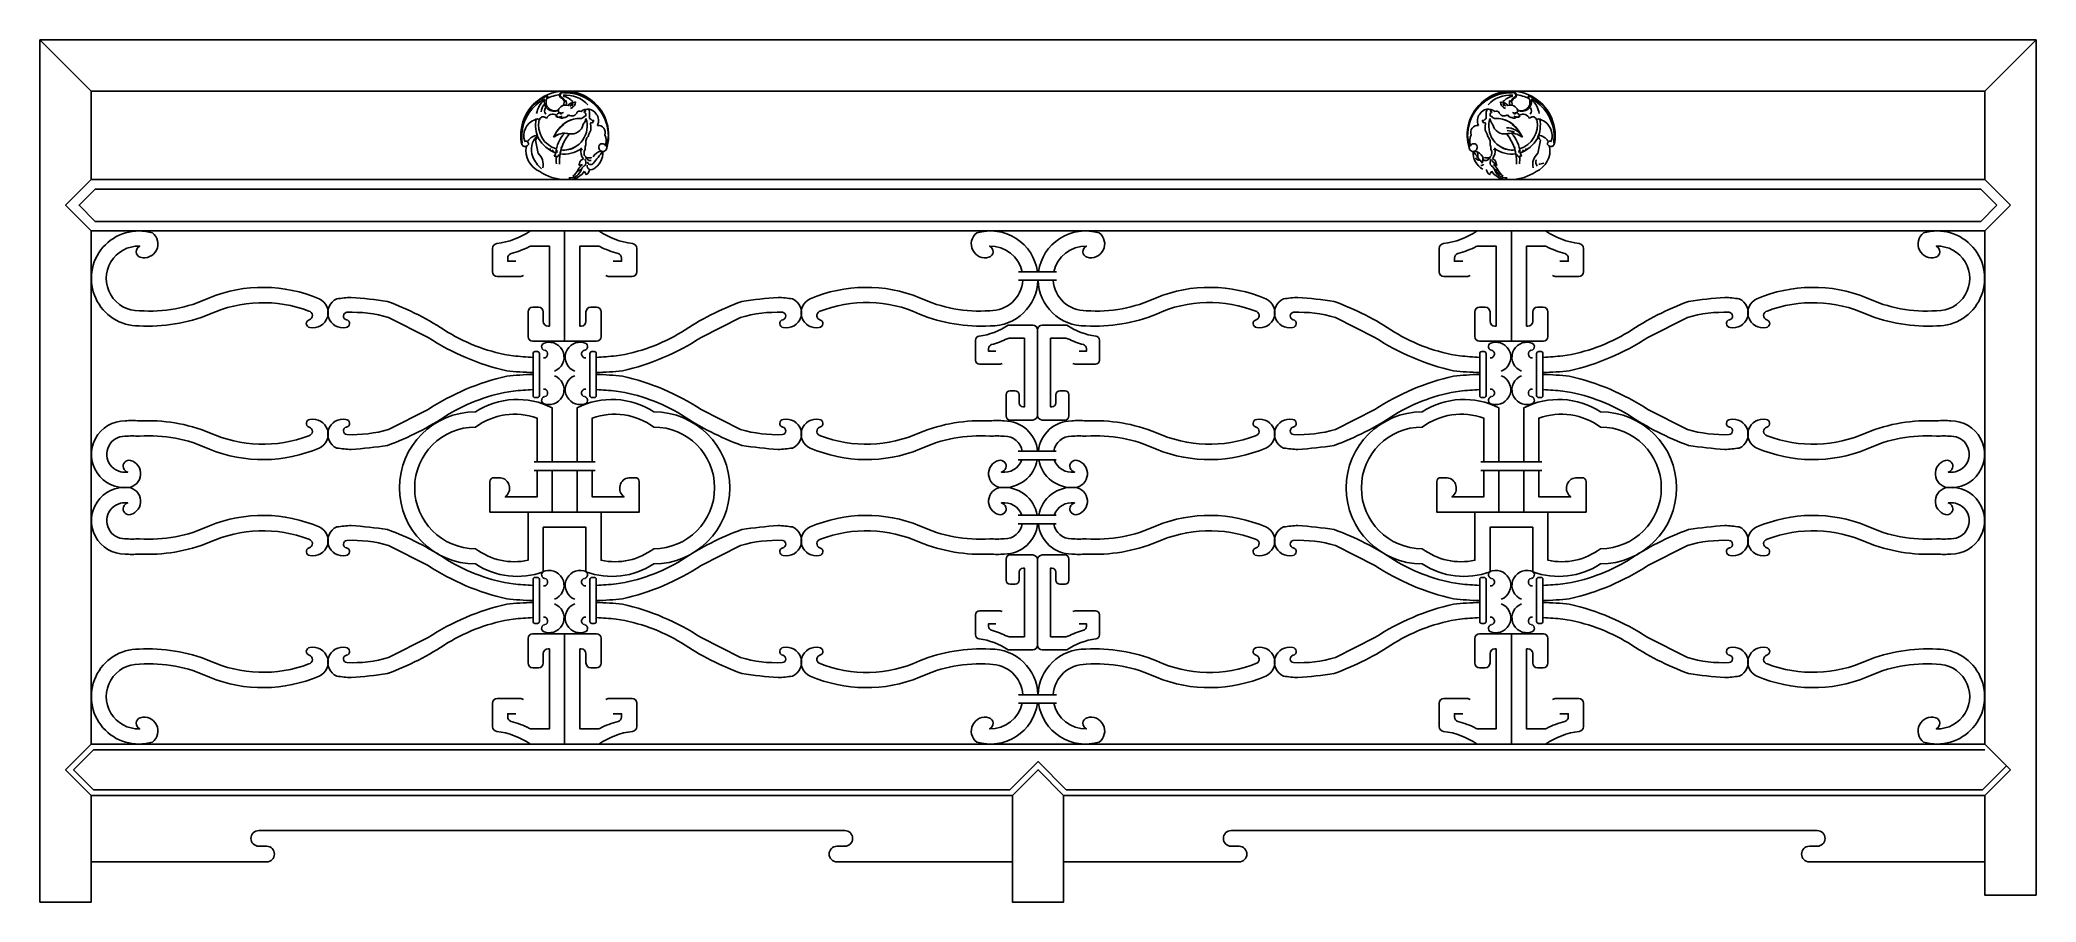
# Model space of a CAD drawing. Header units: metres. Extents: x 3097 to 5197, y 1340 to 2248.
import ezdxf

# ---------------------------------------------------------------- set-up
doc = ezdxf.new("R2010")
doc.units = ezdxf.units.M
for name, color, linetype in [('3', 3, 'Continuous'), ('4', 4, 'Continuous'), ('7', 7, 'Continuous')]:
    doc.layers.add(name, color=color, linetype=linetype)

msp = doc.modelspace()

# ---------------------------------------------------------------- linework, layer by layer
at = {"layer": '3'}
for p, q in [((3151.03, 2193.59), (3097.03, 2247.59)), ((5197.03, 2247.59), (5143.03, 2193.59)), ((3633.22, 2133.22), (3633.44, 2132.78)), ((3633.44, 2132.78), (3633.99, 2132.67)), ((3633.99, 2132.67), (3634.54, 2132.23)), ((3633.99, 2132.67), (3633.99, 2132.67)), ((3636.08, 2131.85), (3636.82, 2130.21)), ((3636.82, 2130.21), (3637.56, 2130.92)), ((3638.17, 2125.39), (3641.09, 2124.5)), ((3640.16, 2124.78), (3640.13, 2122.95)), ((3640.79, 2130.86), (3640.68, 2130.26)), ((3640.68, 2130.26), (3641.12, 2129.98)), ((3641.01, 2131.74), (3640.79, 2130.86)), ((3641.29, 2129.55), (3641.07, 2129)), ((3641.07, 2129), (3641.07, 2129)), ((3641.09, 2124.5), (3642.06, 2125.41)), ((3641.12, 2129.98), (3641.29, 2129.55)), ((3645.02, 2133.44), (3645.24, 2134.15)), ((3645.24, 2134.15), (3645.62, 2134.81)), ((4648.75, 2134.15), (4648.37, 2134.81)), ((4648.97, 2133.44), (4648.75, 2134.15)), ((4652.9, 2124.5), (4651.93, 2125.41)), ((4652.87, 2129.98), (4652.7, 2129.55)), ((4652.7, 2129.55), (4652.92, 2129)), ((4653.31, 2130.26), (4652.87, 2129.98)), ((4655.82, 2125.39), (4652.9, 2124.5)), ((4652.92, 2129), (4652.92, 2129)), ((4652.98, 2131.74), (4653.2, 2130.86)), ((4653.2, 2130.86), (4653.31, 2130.26)), ((4653.83, 2124.78), (4653.86, 2122.95)), ((4657.17, 2130.21), (4656.43, 2130.92)), ((4657.91, 2131.85), (4657.17, 2130.21)), ((4660, 2132.67), (4659.45, 2132.23)), ((4660.54, 2132.78), (4660, 2132.67)), ((4660, 2132.67), (4660, 2132.67)), ((4660.76, 2133.22), (4660.54, 2132.78)), ((3151.03, 2100.59), (3151.03, 2100.59)), ((5143.03, 2100.59), (5143.03, 2100.59)), ((3151.03, 2046.59), (3151.03, 2046.59)), ((5143.03, 2046.59), (5143.03, 2046.59)), ((3619.98, 1803.49), (3678.08, 1803.49)), ((3619.98, 1794.49), (3678.08, 1794.49)), ((3635.98, 1794.49), (3635.98, 1750.72)), ((3662.08, 1794.49), (3662.08, 1750.72)), ((3681.08, 1803.49), (3678.08, 1803.49)), ((3681.08, 1794.49), (3678.08, 1794.49)), ((4631.98, 1794.49), (4631.98, 1750.72)), ((4658.08, 1794.49), (4658.08, 1750.72)), ((3610.6, 1750.72), (3687.46, 1750.72)), ((4683.46, 1750.72), (4606.6, 1750.72)), ((5170.03, 1479.59), (5143.03, 1506.59)), ((5143.03, 1506.59), (5143.03, 1506.59)), ((3151.03, 1452.59), (3151.03, 1452.59)), ((5143.03, 1452.59), (5143.03, 1452.59))]:
    msp.add_line(p, q, dxfattribs=at)
for points in [[(3642.47, 2173.85, -0.77), (3631.22, 2187.59, 0.84), (3630.37, 2188.28, 0.1), (3620.51, 2182.79, 0.29), (3603.99, 2137.06)], [(3642.32, 2173.41, -0.63), (3627.93, 2185.22, 0.06), (3621.43, 2181.29, 0.27), (3604.45, 2139.35, 0.29)], [(3648.91, 2182.32, 0.2), (3644.55, 2186.99, -0.74), (3648.13, 2192.54, -0.5), (3693.51, 2134.72)], [(3649.27, 2182.8, 0.21), (3644.61, 2187.9, -0.69), (3648.61, 2192.01, -0.39), (3694.93, 2150.67)], [(4645.08, 2182.32, -0.2), (4649.44, 2186.99, 0.74), (4645.86, 2192.54, 0.5), (4600.48, 2134.72)], [(4644.71, 2182.8, -0.21), (4649.38, 2187.9, 0.69), (4645.38, 2192.01, 0.39), (4599.06, 2150.67)], [(4651.52, 2173.85, 0.77), (4662.77, 2187.59, -0.84), (4663.62, 2188.28, -0.1), (4673.47, 2182.79, -0.29), (4690, 2137.06)], [(4651.67, 2173.41, 0.63), (4666.06, 2185.22, -0.06), (4672.56, 2181.29, -0.27), (4689.54, 2139.35, -0.29)], [(3379.85, 1962.21, 0.2), (3275.53, 1958.91, -0.11), (3201.37, 1946.59, -1.16), (3215.43, 2044.47, -0.83), (3202.58, 2018.83, -0.68), (3202, 2030.57, 1.03), (3201.78, 1962.6, 0.13), (3275.53, 1976.34, -0.2), (3390.68, 1975.07, -0.91), (3381.08, 1945.11, -0.87), (3380.39, 1953.01, 0.76), (3379.85, 1962.21)], [(3612.97, 2046.59, -0.12), (3577.58, 2033.2, 0.38), (3573.15, 2028.23), (3573.15, 2003.67, 0.41), (3578.15, 1998.67), (3603.12, 1998.67), (3605.71, 1999.76)], [(3597.87, 2014.67), (3589.15, 2014.67), (3589.15, 2017.89, -0.34), (3592.82, 2022.72, 0.05), (3611.92, 2030.06, -0.12), (3614.17, 2030.59), (3633.03, 2030.59), (3633.03, 1946.43), (3631.56, 1946.43, -0.41), (3626.56, 1951.43), (3626.56, 1961.27, 0.41), (3621.56, 1966.27), (3615.56, 1966.27, 0.41), (3610.56, 1961.27), (3610.56, 1935.43, 0.41), (3615.56, 1930.43), (3649.03, 1930.43), (3649.03, 2046.59)], [(3685.09, 2046.59, 0.12), (3720.48, 2033.2, -0.38), (3724.91, 2028.23), (3724.91, 2003.67, -0.41), (3719.91, 1998.67), (3694.94, 1998.67), (3692.35, 1999.76)], [(4130.28, 2003.7, 0.36), (4096.06, 2030.57, -0.68), (4095.48, 2018.83, -0.83), (4082.62, 2044.47, -0.46), (4146.52, 2003.7)], [(4163.78, 2003.7, -0.36), (4198, 2030.57, 0.68), (4198.58, 2018.83, 0.83), (4211.43, 2044.47, 0.46), (4147.54, 2003.7)], [(4608.97, 2046.59, -0.12), (4573.58, 2033.2, 0.38), (4569.15, 2028.23), (4569.15, 2003.67, 0.41), (4574.15, 1998.67), (4599.12, 1998.67), (4601.71, 1999.76)], [(4696.18, 2014.67), (4704.91, 2014.67), (4704.91, 2017.89, 0.34), (4701.23, 2022.72, -0.05), (4682.14, 2030.06, 0.12), (4679.89, 2030.59), (4661.03, 2030.59), (4661.03, 1946.43), (4662.5, 1946.43, 0.41), (4667.5, 1951.43), (4667.5, 1961.27, -0.41), (4672.5, 1966.27), (4678.5, 1966.27, -0.41), (4683.5, 1961.27), (4683.5, 1935.43, -0.41), (4678.5, 1930.43), (4645.03, 1930.43), (4645.03, 2046.59)], [(4681.09, 2046.59, 0.12), (4716.48, 2033.2, -0.38), (4720.91, 2028.23), (4720.91, 2003.67, -0.41), (4715.91, 1998.67), (4690.94, 1998.67), (4688.35, 1999.76)], [(4914.21, 1962.21, -0.2), (5018.53, 1958.91, 0.11), (5092.69, 1946.59, 1.16), (5078.62, 2044.47, 0.83), (5091.48, 2018.83, 0.68), (5092.06, 2030.57, -1.03), (5092.28, 1962.6, -0.13), (5018.53, 1976.34, 0.2), (4903.38, 1975.07, 0.91), (4912.98, 1945.11, 0.87), (4913.67, 1953.01, -0.76), (4914.21, 1962.21)], [(3700.18, 2014.67), (3708.91, 2014.67), (3708.91, 2017.89, 0.34), (3705.23, 2022.72, -0.05), (3686.14, 2030.06, 0.12), (3683.89, 2030.59), (3665.03, 2030.59), (3665.03, 1946.43), (3666.5, 1946.43, 0.41), (3671.5, 1951.43), (3671.5, 1961.27, -0.41), (3676.5, 1966.27), (3682.5, 1966.27, -0.41), (3687.5, 1961.27), (3687.5, 1935.43, -0.41), (3682.5, 1930.43), (3649.03, 1930.43)], [(4593.87, 2014.67), (4585.15, 2014.67), (4585.15, 2017.89, -0.34), (4588.82, 2022.72, 0.05), (4607.92, 2030.06, -0.12), (4610.17, 2030.59), (4629.03, 2030.59), (4629.03, 1946.43), (4627.56, 1946.43, -0.41), (4622.56, 1951.43), (4622.56, 1961.27, 0.41), (4617.56, 1966.27), (4611.56, 1966.27, 0.41), (4606.56, 1961.27), (4606.56, 1935.43, 0.41), (4611.56, 1930.43), (4645.03, 1930.43)], [(3615.78, 1913.55, -0.01), (3594.97, 1915.09, -0.1), (3525.91, 1940.16, 0.06), (3462.62, 1972.32, 0.02), (3424.52, 1976.59, 0.03), (3409.38, 1975.07, 0.91), (3418.98, 1945.11, 0.89), (3419.49, 1953.06, -0.83), (3419.79, 1960.92, -0.83)], [(3682.28, 1913.55, 0.01), (3703.09, 1915.09, 0.1), (3772.15, 1940.16, -0.06), (3835.43, 1972.32, -0.02), (3873.53, 1976.59, -0.03), (3888.68, 1975.07, -0.91), (3879.08, 1945.11, -0.89), (3878.57, 1953.06, 0.83), (3878.27, 1960.92, 0.83)], [(4146.99, 1994.7, -0.41), (4096.69, 1946.59, -0.11), (4022.53, 1958.91, 0.21), (3916.72, 1961.63, 0.64), (3917.67, 1953.01, -0.87), (3916.98, 1945.11, -0.91), (3907.38, 1975.07, -0.2), (4022.53, 1976.34, 0.13), (4096.28, 1962.6, 0.4), (4130.98, 1994.7)], [(4147.06, 1994.7, 0.41), (4197.37, 1946.59, 0.11), (4271.53, 1958.91, -0.21), (4377.33, 1961.63, -0.64), (4376.39, 1953.01, 0.87), (4377.08, 1945.11, 0.91), (4386.68, 1975.07, 0.2), (4271.53, 1976.34, -0.13), (4197.78, 1962.6, -0.4), (4163.08, 1994.7)], [(4611.78, 1913.55, -0.01), (4590.97, 1915.09, -0.1), (4521.91, 1940.16, 0.06), (4458.62, 1972.32, 0.02), (4420.52, 1976.59, 0.03), (4405.38, 1975.07, 0.91), (4414.98, 1945.11, 0.89), (4415.49, 1953.06, -0.83), (4415.79, 1960.92, -0.83)], [(4678.28, 1913.55, 0.01), (4699.09, 1915.09, 0.1), (4768.15, 1940.16, -0.06), (4831.43, 1972.32, -0.02), (4869.53, 1976.59, -0.03), (4884.68, 1975.07, -0.91), (4875.08, 1945.11, -0.89), (4874.57, 1953.06, 0.83), (4874.27, 1960.92, 0.83)], [(3419.79, 1960.92, -0.08), (3463.9, 1955.58), (3505.44, 1934.52, 0.09), (3588.11, 1899.44, 0.02), (3615.78, 1897.55)], [(3878.27, 1960.92, 0.08), (3834.16, 1955.58), (3792.62, 1934.52, -0.09), (3709.95, 1899.44, -0.02), (3682.28, 1897.55)], [(4415.79, 1960.92, -0.08), (4459.9, 1955.58), (4501.44, 1934.52, 0.09), (4584.11, 1899.44, 0.02), (4611.78, 1897.55)], [(4874.27, 1960.92, 0.08), (4830.16, 1955.58), (4788.62, 1934.52, -0.09), (4705.95, 1899.44, -0.02), (4678.28, 1897.55)], [(4102.57, 1919.98), (4095.07, 1919.98), (4095.07, 1922.75, -0.34), (4098.23, 1926.89, 0.05), (4114.64, 1933.2, -0.12), (4116.57, 1933.66), (4132.77, 1933.66), (4132.77, 1861.35), (4131.51, 1861.35, -0.41), (4127.22, 1865.64), (4127.22, 1874.1, 0.41), (4122.92, 1878.39), (4117.76, 1878.39, 0.41), (4113.47, 1874.1), (4113.47, 1851.9, 0.41), (4117.76, 1847.6), (4141.52, 1847.6, 0.41), (4146.52, 1852.6), (4146.52, 1942.41, 0.41), (4141.52, 1947.41), (4115.54, 1947.41, -0.12), (4085.13, 1935.9, 0.38), (4081.32, 1931.63), (4081.32, 1910.53, 0.41), (4085.62, 1906.23), (4107.07, 1906.23), (4109.3, 1907.17)], [(4190.48, 1919.98), (4197.98, 1919.98), (4197.98, 1922.75, 0.34), (4194.82, 1926.89, -0.05), (4178.4, 1933.2, 0.12), (4176.47, 1933.66), (4160.27, 1933.66), (4160.27, 1861.35), (4161.53, 1861.35, 0.41), (4165.83, 1865.64), (4165.83, 1874.1, -0.41), (4170.12, 1878.39), (4175.28, 1878.39, -0.41), (4179.57, 1874.1), (4179.57, 1851.9, -0.41), (4175.28, 1847.6), (4151.52, 1847.6, -0.41), (4146.52, 1852.6), (4146.52, 1942.41, -0.41), (4151.52, 1947.41), (4177.51, 1947.41, 0.12), (4207.91, 1935.9, -0.38), (4211.72, 1931.63), (4211.72, 1910.53, -0.41), (4207.43, 1906.23), (4185.97, 1906.23), (4183.75, 1907.17)], [(3419.79, 1832.25, 0.08), (3463.9, 1837.6), (3505.44, 1858.66, -0.09), (3588.11, 1893.74, -0.02), (3615.78, 1895.63)], [(3878.27, 1832.25, -0.08), (3834.16, 1837.6), (3792.62, 1858.66, 0.09), (3709.95, 1893.74, 0.02), (3682.28, 1895.63)], [(4415.79, 1832.25, 0.08), (4459.9, 1837.6), (4501.44, 1858.66, -0.09), (4584.11, 1893.74, -0.02), (4611.78, 1895.63)], [(4874.27, 1832.25, -0.08), (4830.16, 1837.6), (4788.62, 1858.66, 0.09), (4705.95, 1893.74, 0.02), (4678.28, 1895.63)], [(3615.78, 1879.63, 0.01), (3594.97, 1878.09, 0.1), (3525.91, 1853.02, -0.06), (3462.62, 1820.86, -0.02), (3424.52, 1816.59, -0.03), (3409.38, 1818.11, -0.91), (3418.98, 1848.07, -0.89), (3419.49, 1840.11, 0.83), (3419.79, 1832.25, 0.83)], [(3662.08, 1803.49), (3662.08, 1860.32, -0.27), (3742.78, 1856.19, -1), (3742.78, 1696.19, -0.24), (3671.46, 1687.93), (3671.46, 1734.72), (3626.6, 1734.72), (3626.6, 1687.93, -0.24), (3555.28, 1696.19, -1), (3555.28, 1856.19, -0.27), (3635.98, 1860.32), (3635.98, 1803.49)], [(3682.28, 1879.63, -0.01), (3703.09, 1878.09, -0.1), (3772.15, 1853.02, 0.06), (3835.43, 1820.86, 0.02), (3873.53, 1816.59, 0.03), (3888.68, 1818.11, 0.91), (3879.08, 1848.07, 0.89), (3878.57, 1840.11, -0.83), (3878.27, 1832.25, -0.83)], [(4611.78, 1879.63, 0.01), (4590.97, 1878.09, 0.1), (4521.91, 1853.02, -0.06), (4458.62, 1820.86, -0.02), (4420.52, 1816.59, -0.03), (4405.38, 1818.11, -0.91), (4414.98, 1848.07, -0.89), (4415.49, 1840.11, 0.83), (4415.79, 1832.25, 0.83)], [(4631.98, 1803.49), (4631.98, 1860.32, 0.27), (4551.28, 1856.19, 1), (4551.28, 1696.19, 0.24), (4622.6, 1687.93), (4622.6, 1734.72), (4667.46, 1734.72), (4667.46, 1687.93, 0.24), (4738.78, 1696.19, 1), (4738.78, 1856.19, 0.27), (4658.08, 1860.32), (4658.08, 1803.49)], [(4678.28, 1879.63, -0.01), (4699.09, 1878.09, -0.1), (4768.15, 1853.02, 0.06), (4831.43, 1820.86, 0.02), (4869.53, 1816.59, 0.03), (4884.68, 1818.11, 0.91), (4875.08, 1848.07, 0.89), (4874.57, 1840.11, -0.83), (4874.27, 1832.25, -0.83)], [(3379.85, 1830.96, -0.2), (3275.53, 1834.27, 0.11), (3201.37, 1846.59, 0.06), (3186.58, 1846.59, 1.06), (3190.02, 1776.59, 0.83), (3192.31, 1805.09, 1.02), (3189.49, 1792.86, -1.09), (3186.44, 1830.59, -0.03), (3201.78, 1830.58, -0.13), (3275.53, 1816.79, 0.2), (3390.68, 1818.11, 0.91), (3381.08, 1848.07, 0.85), (3380.21, 1840.21, -0.78), (3379.85, 1830.96)], [(3616.98, 1803.49), (3619.98, 1803.49), (3619.98, 1849.62, 0.25), (3555.28, 1840.19, 1), (3555.28, 1712.19, 0.22), (3610.6, 1700.06), (3610.6, 1750.72), (3570.48, 1750.72), (3570.48, 1782.91, -0.41), (3574.48, 1786.91), (3581.29, 1786.91, -0.68), (3586.48, 1766.72), (3619.98, 1766.72), (3619.98, 1794.49), (3616.98, 1794.49)], [(3681.08, 1803.49), (3678.08, 1803.49), (3678.08, 1849.62, -0.25), (3742.78, 1840.19, -1), (3742.78, 1712.19, -0.22), (3687.46, 1700.06), (3687.46, 1750.72), (3727.57, 1750.72), (3727.57, 1782.91, 0.41), (3723.57, 1786.91), (3716.77, 1786.91, 0.68), (3711.57, 1766.72), (3678.08, 1766.72), (3678.08, 1794.49), (3681.08, 1794.49)], [(4146.63, 1814.75, 0.39), (4111.48, 1846.59, 0.06), (4096.69, 1846.59, 0.11), (4022.53, 1834.27, -0.2), (3918.21, 1830.96, -0.75), (3917.49, 1840.11, 0.89), (3916.98, 1848.07, 0.91), (3907.38, 1818.11, 0.2), (4022.53, 1816.79, -0.13), (4096.28, 1830.58, -0.03), (4111.61, 1830.59, -0.37), (4130.51, 1814.75)], [(4147.43, 1814.75, -0.39), (4182.58, 1846.59, -0.06), (4197.37, 1846.59, -0.11), (4271.53, 1834.27, 0.2), (4375.85, 1830.96, 0.75), (4376.57, 1840.11, -0.89), (4377.08, 1848.07, -0.91), (4386.68, 1818.11, -0.2), (4271.53, 1816.79, 0.13), (4197.78, 1830.58, 0.03), (4182.44, 1830.59, 0.37), (4163.55, 1814.75)], [(4612.98, 1803.49), (4615.98, 1803.49), (4615.98, 1849.62, 0.25), (4551.28, 1840.19, 1), (4551.28, 1712.19, 0.22), (4606.6, 1700.06), (4606.6, 1750.72), (4566.48, 1750.72), (4566.48, 1782.91, -0.41), (4570.48, 1786.91), (4577.29, 1786.91, -0.68), (4582.48, 1766.72), (4615.98, 1766.72), (4615.98, 1794.49), (4612.98, 1794.49)], [(4677.08, 1803.49), (4674.08, 1803.49), (4674.08, 1849.62, -0.25), (4738.78, 1840.19, -1), (4738.78, 1712.19, -0.22), (4683.46, 1700.06), (4683.46, 1750.72), (4723.57, 1750.72), (4723.57, 1782.91, 0.41), (4719.57, 1786.91), (4712.77, 1786.91, 0.68), (4707.57, 1766.72), (4674.08, 1766.72), (4674.08, 1794.49), (4677.08, 1794.49)], [(4914.21, 1830.96, 0.2), (5018.53, 1834.27, -0.11), (5092.69, 1846.59, -0.06), (5107.48, 1846.59, -1.06), (5104.04, 1776.59, -0.83), (5101.75, 1805.09, -1.02), (5104.57, 1792.86, 1.09), (5107.61, 1830.59, 0.03), (5092.28, 1830.58, 0.13), (5018.53, 1816.79, -0.2), (4903.38, 1818.11, -0.91), (4912.98, 1848.07, -0.85), (4913.85, 1840.21, 0.78), (4914.21, 1830.96)], [(4146.28, 1805.75, -0.39), (4108.04, 1776.59, -0.83), (4105.75, 1805.09, -1.02), (4108.57, 1792.86, 0.37), (4129.86, 1805.75, 0.37)], [(4147.77, 1805.75, 0.39), (4186.02, 1776.59, 0.83), (4188.31, 1805.09, 1.02), (4185.49, 1792.86, -0.37), (4164.2, 1805.75, -0.37)], [(3379.85, 1722.21, 0.2), (3275.53, 1718.91, -0.11), (3201.37, 1706.59, -0.06), (3186.58, 1706.59, -1.06), (3190.02, 1776.59, -0.83), (3192.31, 1748.09, -1.02), (3189.49, 1760.32, 1.09), (3186.44, 1722.59, 0.03), (3201.78, 1722.6, 0.13), (3275.53, 1736.38, -0.2), (3390.68, 1735.07, -0.91), (3381.08, 1705.11, -0.85), (3380.21, 1712.96, 0.78), (3379.85, 1722.21)], [(4146.28, 1747.42, 0.39), (4108.04, 1776.59, 0.83), (4105.75, 1748.09, 1.02), (4108.57, 1760.32, -0.37), (4129.86, 1747.42, -0.37)], [(4147.77, 1747.42, -0.39), (4186.02, 1776.59, -0.83), (4188.31, 1748.09, -1.02), (4185.49, 1760.32, 0.37), (4164.2, 1747.42, 0.37)], [(4914.21, 1722.21, -0.2), (5018.53, 1718.91, 0.11), (5092.69, 1706.59, 0.06), (5107.48, 1706.59, 1.06), (5104.04, 1776.59, 0.83), (5101.75, 1748.09, 1.02), (5104.57, 1760.32, -1.09), (5107.61, 1722.59, -0.03), (5092.28, 1722.6, -0.13), (5018.53, 1736.38, 0.2), (4903.38, 1735.07, 0.91), (4912.98, 1705.11, 0.85), (4913.85, 1712.96, -0.78), (4914.21, 1722.21)], [(4146.63, 1738.42, -0.39), (4111.48, 1706.59, -0.06), (4096.69, 1706.59, -0.11), (4022.53, 1718.91, 0.2), (3918.21, 1722.21, 0.75), (3917.49, 1713.06, -0.89), (3916.98, 1705.11, -0.91), (3907.38, 1735.07, -0.2), (4022.53, 1736.38, 0.13), (4096.28, 1722.6, 0.03), (4111.61, 1722.59, 0.37), (4130.51, 1738.42)], [(4147.43, 1738.42, 0.39), (4182.58, 1706.59, 0.06), (4197.37, 1706.59, 0.11), (4271.53, 1718.91, -0.2), (4375.85, 1722.21, -0.75), (4376.57, 1713.06, 0.89), (4377.08, 1705.11, 0.91), (4386.68, 1735.07, 0.2), (4271.53, 1736.38, -0.13), (4197.78, 1722.6, -0.03), (4182.44, 1722.59, -0.37), (4163.55, 1738.42)], [(3615.78, 1673.55, -0.01), (3594.97, 1675.09, -0.1), (3525.91, 1700.16, 0.06), (3462.62, 1732.32, 0.02), (3424.52, 1736.59, 0.03), (3409.38, 1735.07, 0.91), (3418.98, 1705.11, 0.89), (3419.49, 1713.06, -0.83), (3419.79, 1720.92, -0.83)], [(3682.28, 1673.55, 0.01), (3703.09, 1675.09, 0.1), (3772.15, 1700.16, -0.06), (3835.43, 1732.32, -0.02), (3873.53, 1736.59, -0.03), (3888.68, 1735.07, -0.91), (3879.08, 1705.11, -0.89), (3878.57, 1713.06, 0.78), (3878.64, 1720.92, 0.08), (3834.16, 1715.58), (3792.62, 1694.52, -0.09), (3709.95, 1659.44, -0.02), (3682.28, 1657.55)], [(4611.78, 1673.55, -0.01), (4590.97, 1675.09, -0.1), (4521.91, 1700.16, 0.06), (4458.62, 1732.32, 0.02), (4420.52, 1736.59, 0.03), (4405.38, 1735.07, 0.91), (4414.98, 1705.11, 0.89), (4415.49, 1713.06, -0.78), (4415.42, 1720.92, -0.08), (4459.9, 1715.58), (4501.44, 1694.52, 0.09), (4584.11, 1659.44, 0.02), (4611.78, 1657.55)], [(4678.28, 1673.55, 0.01), (4699.09, 1675.09, 0.1), (4768.15, 1700.16, -0.06), (4831.43, 1732.32, -0.02), (4869.53, 1736.59, -0.03), (4884.68, 1735.07, -0.91), (4875.08, 1705.11, -0.89), (4874.57, 1713.06, 0.83), (4874.27, 1720.92, 0.83)], [(3419.79, 1720.92, -0.08), (3463.9, 1715.58), (3505.44, 1694.52, 0.09), (3588.11, 1659.44, 0.02), (3615.78, 1657.55)], [(4102.57, 1633.2), (4095.07, 1633.2), (4095.07, 1630.43, 0.34), (4098.23, 1626.28, -0.05), (4114.64, 1619.98, 0.12), (4116.57, 1619.52), (4132.77, 1619.52), (4132.77, 1691.83), (4131.51, 1691.83, 0.41), (4127.22, 1687.53), (4127.22, 1679.08, -0.41), (4122.92, 1674.78), (4117.76, 1674.78, -0.41), (4113.47, 1679.08), (4113.47, 1701.28, -0.41), (4117.76, 1705.58), (4141.52, 1705.58, -0.41), (4146.52, 1700.58), (4146.52, 1610.77, -0.41), (4141.52, 1605.77), (4115.54, 1605.77, 0.12), (4085.13, 1617.28, -0.38), (4081.32, 1621.55), (4081.32, 1642.65, -0.41), (4085.62, 1646.94), (4107.07, 1646.94), (4109.3, 1646)], [(4190.48, 1633.2), (4197.98, 1633.2), (4197.98, 1630.43, -0.34), (4194.82, 1626.28, 0.05), (4178.4, 1619.98, -0.12), (4176.47, 1619.52), (4160.27, 1619.52), (4160.27, 1691.83), (4161.53, 1691.83, -0.41), (4165.83, 1687.53), (4165.83, 1679.08, 0.41), (4170.12, 1674.78), (4175.28, 1674.78, 0.41), (4179.57, 1679.08), (4179.57, 1701.28, 0.41), (4175.28, 1705.58), (4151.52, 1705.58, 0.41), (4146.52, 1700.58), (4146.52, 1610.77, 0.41), (4151.52, 1605.77), (4177.51, 1605.77, -0.12), (4207.91, 1617.28, 0.38), (4211.72, 1621.55), (4211.72, 1642.65, 0.41), (4207.43, 1646.94), (4185.97, 1646.94), (4183.75, 1646)], [(4874.27, 1720.92, 0.08), (4830.16, 1715.58), (4788.62, 1694.52, -0.09), (4705.95, 1659.44, -0.02), (4678.28, 1657.55)], [(3615.78, 1639.63, 0.01), (3594.97, 1638.09, 0.1), (3525.91, 1613.02, -0.06), (3462.62, 1580.86, -0.02), (3424.52, 1576.59, -0.03), (3409.38, 1578.11, -0.91), (3418.98, 1608.07, -0.89), (3419.49, 1600.11, 0.83), (3419.79, 1592.25, 0.83)], [(3419.79, 1592.25, 0.08), (3463.9, 1597.6), (3505.44, 1618.66, -0.09), (3588.11, 1653.74, -0.02), (3615.78, 1655.63)], [(3878.27, 1592.25, -0.08), (3834.16, 1597.6), (3792.62, 1618.66, 0.09), (3709.95, 1653.74, 0.02), (3682.28, 1655.63)], [(3682.28, 1639.63, -0.01), (3703.09, 1638.09, -0.1), (3772.15, 1613.02, 0.06), (3835.43, 1580.86, 0.02), (3873.53, 1576.59, 0.03), (3888.68, 1578.11, 0.91), (3879.08, 1608.07, 0.89), (3878.57, 1600.11, -0.83), (3878.27, 1592.25, -0.83)], [(4611.78, 1639.63, 0.01), (4590.97, 1638.09, 0.1), (4521.91, 1613.02, -0.06), (4458.62, 1580.86, -0.02), (4420.52, 1576.59, -0.03), (4405.38, 1578.11, -0.91), (4414.98, 1608.07, -0.89), (4415.49, 1600.11, 0.83), (4415.79, 1592.25, 0.83)], [(4415.79, 1592.25, 0.08), (4459.9, 1597.6), (4501.44, 1618.66, -0.09), (4584.11, 1653.74, -0.02), (4611.78, 1655.63)], [(4874.27, 1592.25, -0.08), (4830.16, 1597.6), (4788.62, 1618.66, 0.09), (4705.95, 1653.74, 0.02), (4678.28, 1655.63)], [(4678.28, 1639.63, -0.01), (4699.09, 1638.09, -0.1), (4768.15, 1613.02, 0.06), (4831.43, 1580.86, 0.02), (4869.53, 1576.59, 0.03), (4884.68, 1578.11, 0.91), (4875.08, 1608.07, 0.89), (4874.57, 1600.11, -0.83), (4874.27, 1592.25, -0.83)], [(3597.87, 1538.51), (3589.15, 1538.51), (3589.15, 1535.28, 0.34), (3592.82, 1530.46, -0.05), (3611.92, 1523.12, 0.12), (3614.17, 1522.59), (3633.03, 1522.59), (3633.03, 1606.74), (3631.56, 1606.74, 0.41), (3626.56, 1601.74), (3626.56, 1591.9, -0.41), (3621.56, 1586.9), (3615.56, 1586.9, -0.41), (3610.56, 1591.9), (3610.56, 1617.74, -0.41), (3615.56, 1622.74), (3649.03, 1622.74), (3649.03, 1506.59)], [(3700.18, 1538.51), (3708.91, 1538.51), (3708.91, 1535.28, -0.34), (3705.23, 1530.46, 0.05), (3686.14, 1523.12, -0.12), (3683.89, 1522.59), (3665.03, 1522.59), (3665.03, 1606.74), (3666.5, 1606.74, -0.41), (3671.5, 1601.74), (3671.5, 1591.9, 0.41), (3676.5, 1586.9), (3682.5, 1586.9, 0.41), (3687.5, 1591.9), (3687.5, 1617.74, 0.41), (3682.5, 1622.74), (3649.03, 1622.74)], [(4593.87, 1538.51), (4585.15, 1538.51), (4585.15, 1535.28, 0.34), (4588.82, 1530.46, -0.05), (4607.92, 1523.12, 0.12), (4610.17, 1522.59), (4629.03, 1522.59), (4629.03, 1606.74), (4627.56, 1606.74, 0.41), (4622.56, 1601.74), (4622.56, 1591.9, -0.41), (4617.56, 1586.9), (4611.56, 1586.9, -0.41), (4606.56, 1591.9), (4606.56, 1617.74, -0.41), (4611.56, 1622.74), (4645.03, 1622.74)], [(4696.18, 1538.51), (4704.91, 1538.51), (4704.91, 1535.28, -0.34), (4701.23, 1530.46, 0.05), (4682.14, 1523.12, -0.12), (4679.89, 1522.59), (4661.03, 1522.59), (4661.03, 1606.74), (4662.5, 1606.74, -0.41), (4667.5, 1601.74), (4667.5, 1591.9, 0.41), (4672.5, 1586.9), (4678.5, 1586.9, 0.41), (4683.5, 1591.9), (4683.5, 1617.74, 0.41), (4678.5, 1622.74), (4645.03, 1622.74), (4645.03, 1506.59)], [(3379.85, 1590.96, -0.2), (3275.53, 1594.27, 0.11), (3201.37, 1606.59, 1.16), (3215.43, 1508.71, 0.83), (3202.58, 1534.35, 0.68), (3202, 1522.6, -1.03), (3201.78, 1590.58, -0.13), (3275.53, 1576.84, 0.2), (3390.68, 1578.11, 0.91), (3381.08, 1608.07, 0.87), (3380.39, 1600.17, -0.76), (3379.85, 1590.96)], [(4146.99, 1558.48, 0.41), (4096.69, 1606.59, 0.11), (4022.53, 1594.27, -0.21), (3916.72, 1591.55, -0.64), (3917.67, 1600.17, 0.87), (3916.98, 1608.07, 0.91), (3907.38, 1578.11, 0.2), (4022.53, 1576.84, -0.13), (4096.28, 1590.58, -0.4), (4130.98, 1558.48)], [(4147.06, 1558.48, -0.41), (4197.37, 1606.59, -0.11), (4271.53, 1594.27, 0.21), (4377.33, 1591.55, 0.64), (4376.39, 1600.17, -0.87), (4377.08, 1608.07, -0.91), (4386.68, 1578.11, -0.2), (4271.53, 1576.84, 0.13), (4197.78, 1590.58, 0.4), (4163.08, 1558.48)], [(4914.21, 1590.96, 0.2), (5018.53, 1594.27, -0.11), (5092.69, 1606.59, -1.16), (5078.62, 1508.71, -0.83), (5091.48, 1534.35, -0.68), (5092.06, 1522.6, 1.03), (5092.28, 1590.58, 0.13), (5018.53, 1576.84, -0.2), (4903.38, 1578.11, -0.91), (4912.98, 1608.07, -0.87), (4913.67, 1600.17, 0.76), (4914.21, 1590.96)], [(3612.97, 1506.59, 0.12), (3577.58, 1519.98, -0.38), (3573.15, 1524.95), (3573.15, 1549.51, -0.41), (3578.15, 1554.51), (3603.12, 1554.51), (3605.71, 1553.41)], [(3685.09, 1506.59, -0.12), (3720.48, 1519.98, 0.38), (3724.91, 1524.95), (3724.91, 1549.51, 0.41), (3719.91, 1554.51), (3694.94, 1554.51), (3692.35, 1553.41)], [(4608.97, 1506.59, 0.12), (4573.58, 1519.98, -0.38), (4569.15, 1524.95), (4569.15, 1549.51, -0.41), (4574.15, 1554.51), (4599.12, 1554.51), (4601.71, 1553.41)], [(4681.09, 1506.59, -0.12), (4716.48, 1519.98, 0.38), (4720.91, 1524.95), (4720.91, 1549.51, 0.41), (4715.91, 1554.51), (4690.94, 1554.51), (4688.35, 1553.41)], [(4130.28, 1549.48, -0.36), (4096.06, 1522.6, 0.68), (4095.48, 1534.35, 0.83), (4082.62, 1508.71, 0.46), (4146.52, 1549.48)], [(4163.78, 1549.48, 0.36), (4198, 1522.6, -0.68), (4198.58, 1534.35, -0.83), (4211.43, 1508.71, -0.46), (4147.54, 1549.48)]]:
    msp.add_lwpolyline(points, format="xyb", dxfattribs=at)
for points in [[(3674.69, 2174.6), (3674.81, 2173.64), (3675.33, 2171.59), (3675.33, 2168.53), (3675.33, 2166.99), (3675.33, 2164.95), (3675.84, 2164.44), (3676.86, 2163.67), (3677.89, 2162.9), (3679.68, 2162.65), (3679.42, 2162.14), (3678.65, 2160.86), (3678.4, 2160.35), (3676.61, 2160.6), (3676.61, 2160.35), (3676.35, 2159.33), (3676.61, 2156.77), (3676.61, 2152.68), (3675.84, 2151.15), (3674.56, 2148.34), (3673.79, 2145.78), (3672.51, 2144.5), (3671.23, 2141.43), (3671.23, 2138.88), (3671.23, 2137.09), (3670.72, 2135.04), (3670.47, 2132.74), (3669.44, 2130.19), (3669.44, 2128.66), (3669.7, 2127.12), (3669.7, 2126.61), (3669.95, 2125.84), (3671.23, 2124.57), (3671.74, 2123.54), (3673.28, 2123.54), (3674.81, 2123.54), (3676.09, 2123.54), (3676.86, 2123.54), (3677.37, 2124.05)], [(3671.23, 2174.57), (3671.23, 2174.41), (3670.98, 2173.13), (3670.47, 2172.1), (3669.7, 2172.1), (3669.44, 2171.85), (3669.95, 2171.34), (3670.98, 2170.57), (3671.23, 2170.06), (3671.23, 2169.04), (3671.23, 2168.02), (3671.23, 2168.02), (3670.98, 2167.5), (3669.95, 2167.25)], [(4619.29, 2174.6), (4619.17, 2173.64), (4618.66, 2171.59), (4618.66, 2168.53), (4618.66, 2166.99), (4618.66, 2164.95), (4618.15, 2164.44), (4617.13, 2163.67), (4616.1, 2162.9), (4614.31, 2162.65), (4614.57, 2162.14), (4615.34, 2160.86), (4615.59, 2160.35), (4617.38, 2160.6), (4617.38, 2160.35), (4617.64, 2159.33), (4617.38, 2156.77), (4617.38, 2152.68), (4618.15, 2151.15), (4619.43, 2148.34), (4620.2, 2145.78), (4621.48, 2144.5), (4622.76, 2141.43), (4622.76, 2138.88), (4622.76, 2137.09), (4623.27, 2135.04), (4623.52, 2132.74), (4624.55, 2130.19), (4624.55, 2128.66), (4624.29, 2127.12), (4624.29, 2126.61), (4624.03, 2125.84), (4622.76, 2124.57), (4622.24, 2123.54), (4620.71, 2123.54), (4619.17, 2123.54), (4617.89, 2123.54), (4617.13, 2123.54), (4616.62, 2124.05)], [(4622.76, 2174.57), (4622.76, 2174.41), (4623.01, 2173.13), (4623.52, 2172.1), (4624.29, 2172.1), (4624.55, 2171.85), (4624.03, 2171.34), (4623.01, 2170.57), (4622.76, 2170.06), (4622.76, 2169.04), (4622.76, 2168.02), (4622.76, 2168.02), (4623.01, 2167.5), (4624.03, 2167.25)], [(5165.79, 1483.83), (5140.54, 1458.59), (4176.51, 1458.59), (4147.03, 1488.07), (4117.54, 1458.59), (3153.51, 1458.59), (3132.51, 1479.59), (3153.51, 1500.59), (5143.03, 1500.59)]]:
    msp.add_lwpolyline(points, dxfattribs=at)
msp.add_lwpolyline([(5155.89, 2073.59), (5138.89, 2056.59), (3155.17, 2056.59), (3138.17, 2073.59), (3155.17, 2090.59), (5138.89, 2090.59)], close=True, dxfattribs=at)
for centre, radius, start, end in [((3649.2, 2147.49), 46.16, 340.35, 193.53), ((3643.89, 2165.86), 24.71, 131.72, 169.92), ((3649.17, 2146.85), 43.35, 96.3, 115.9), ((3647.18, 2189.21), 2.89, 117.19, 196.91), ((3633.25, 2173.45), 18.79, 34.05, 47.58), ((3649.75, 2156.84), 32.72, 43.51, 93.94), ((3639.73, 2163.38), 26.44, 46.79, 72.75), ((3649.64, 2147.2), 44.76, 37.7, 83.35), ((4644.79, 2147.49), 46.16, 346.47, 199.65), ((4644.35, 2147.2), 44.76, 96.65, 142.3), ((4644.24, 2156.84), 32.72, 86.06, 136.49), ((4654.26, 2163.38), 26.44, 107.25, 133.21), ((4660.74, 2173.45), 18.79, 132.42, 145.95), ((4646.81, 2189.21), 2.89, 343.09, 62.81), ((4644.82, 2146.85), 43.35, 64.1, 83.7), ((4650.1, 2165.86), 24.71, 10.08, 48.28), ((3624.03, 2146.77), 18, 110.97, 198.93), ((3620.03, 2160.22), 4.15, 54, 126), ((3653.36, 2158.42), 34.89, 170.42, 204.44), ((3648.04, 2158.17), 26.5, 167.75, 253.22), ((3626.43, 2162.51), 4.11, 68.2, 164.88), ((3637.33, 2170.89), 13.18, 138.25, 174.85), ((3633.23, 2173.16), 5.36, 146.42, 222.38), ((3627.31, 2163.31), 3.09, 31.6, 77.89), ((3636.57, 2162.21), 7.17, 59.23, 157.75), ((3665.46, 2136.3), 28.85, 110.12, 160.87), ((3641.74, 2167.91), 1.57, 117.11, 260.21), ((3627.4, 2189.76), 24.58, 303.09, 308.02), ((3641.91, 2168.69), 1.58, 243.09, 273.56), ((3642.54, 2173.99), 7.7, 262.07, 300.42), ((3664.63, 2137.88), 27.08, 88.49, 147.09), ((3644.73, 2173.11), 2.43, 173.07, 273.29), ((3649.98, 2170.98), 8.04, 69.96, 162.49), ((3641.55, 2171.4), 1.41, 314.88, 1.66), ((3642.54, 2173.99), 7.7, 276.89, 300.42), ((3646.06, 2168.53), 3.4, 220.13, 307.05), ((3645.27, 2176.03), 5.38, 254.72, 285.9), ((3645.3, 2171.25), 1.5, 196.01, 344.61), ((3645.3, 2171.25), 1.5, 217.61, 303.04), ((3645.14, 2176.4), 5.73, 267.33, 298.48), ((3647.41, 2157.01), 25.36, 271.43, 18.25), ((3648.09, 2171.5), 5.68, 270.27, 330.76), ((3652.42, 2180.03), 4.2, 115.75, 196.12), ((3640.48, 2181.24), 10.43, 347.55, 14.23), ((3648.09, 2171.5), 5.68, 300.51, 330.76), ((3659.46, 2173.59), 8.34, 90.66, 145.31), ((3656.62, 2173.4), 5.88, 232.59, 343.91), ((3661.47, 2172.33), 8.75, 110.27, 141.39), ((3653.46, 2182.24), 6.93, 284.73, 1.1), ((3661.47, 2172.33), 8.75, 117.82, 133.29), ((3654.8, 2179.09), 2.16, 326.47, 18.19), ((3654.8, 2179.09), 2.16, 331.6, 12.77), ((3659.5, 2183.01), 1.09, 262.62, 324.17), ((3665.06, 2168.5), 4.15, 70.68, 145.15), ((3665.86, 2169.68), 4.76, 263.83, 329.25), ((3673.07, 2164.06), 10.67, 31.33, 128.44), ((3659.64, 2166.67), 11.98, 318.99, 351.72), ((3659.64, 2166.67), 11.98, 331.05, 351.72), ((3664.28, 2169.29), 7, 347.34, 6.29), ((3673.33, 2162.56), 11.32, 334.2, 38.52), ((4620.66, 2162.56), 11.32, 141.48, 205.8), ((4620.92, 2164.06), 10.67, 51.56, 148.67), ((4646.58, 2157.01), 25.36, 161.75, 268.57), ((4634.35, 2166.67), 11.98, 188.28, 208.95), ((4634.35, 2166.67), 11.98, 188.28, 221.01), ((4629.71, 2169.29), 7, 173.71, 192.66), ((4628.13, 2169.68), 4.76, 210.75, 276.17), ((4628.93, 2168.5), 4.15, 34.85, 109.32), ((4629.35, 2137.88), 27.08, 32.91, 91.51), ((4637.37, 2173.4), 5.88, 196.09, 307.41), ((4640.53, 2182.24), 6.93, 178.9, 255.27), ((4634.49, 2183.01), 1.09, 215.83, 277.38), ((4634.53, 2173.59), 8.34, 34.69, 89.34), ((4632.52, 2172.33), 8.75, 38.61, 69.73), ((4632.52, 2172.33), 8.75, 46.71, 62.18), ((4639.19, 2179.09), 2.16, 161.81, 213.53), ((4639.19, 2179.09), 2.16, 167.23, 208.4), ((4628.53, 2136.3), 28.85, 19.13, 69.88), ((4645.9, 2171.5), 5.68, 209.24, 269.73), ((4645.9, 2171.5), 5.68, 209.24, 239.49), ((4644, 2170.98), 8.04, 17.51, 110.04), ((4653.51, 2181.24), 10.43, 165.77, 192.45), ((4641.57, 2180.03), 4.2, 343.88, 64.25), ((4647.92, 2168.53), 3.4, 232.95, 319.87), ((4648.85, 2176.4), 5.73, 241.52, 272.67), ((4648.71, 2176.03), 5.38, 254.1, 285.28), ((4648.69, 2171.25), 1.5, 195.39, 343.99), ((4651.45, 2173.99), 7.7, 239.58, 277.93), ((4651.45, 2173.99), 7.7, 239.58, 263.11), ((4648.69, 2171.25), 1.5, 236.96, 322.39), ((4649.26, 2173.11), 2.43, 266.71, 6.93), ((4652.44, 2171.4), 1.41, 178.34, 225.12), ((4666.58, 2189.76), 24.58, 231.98, 236.91), ((4652.08, 2168.69), 1.58, 266.44, 296.91), ((4652.24, 2167.91), 1.57, 279.79, 62.89), ((4645.95, 2158.17), 26.5, 286.78, 12.25), ((4657.42, 2162.21), 7.17, 22.25, 120.77), ((4666.68, 2163.31), 3.09, 102.11, 148.4), ((4660.75, 2173.16), 5.36, 317.62, 33.58), ((4667.56, 2162.51), 4.11, 15.12, 111.8), ((4673.96, 2160.22), 4.15, 54, 126), ((4640.63, 2158.42), 34.89, 335.56, 9.58), ((4669.96, 2146.77), 18, 341.07, 69.03), ((3622.47, 2133.23), 14.39, 98.91, 146.44), ((3634.27, 2132.14), 20.2, 133.82, 201.64), ((3613.63, 2146.71), 6.66, 314.25, 6.36), ((3652.98, 2162.33), 36.35, 210.31, 248.64), ((3666.09, 2132.97), 31.14, 124.87, 157.05), ((3649.13, 2131.2), 18.19, 75.86, 130.12), ((3649.13, 2131.2), 18.19, 75.86, 130.12), ((3649.13, 2131.2), 18.19, 102.99, 130.13), ((3674.4, 2125.49), 34.79, 136.58, 175.07), ((3690.6, 2119.22), 47.14, 141.53, 182.75), ((3635.44, 1997.86), 152.16, 82.24, 84.84), ((3655.98, 2161.62), 13, 259.34, 347.53), ((3684.3, 2150.23), 7.45, 339.76, 96.05), ((3679.52, 2141.63), 13.22, 338.5, 27.11), ((3656.02, 2150.57), 39.19, 337.85, 355.56), ((4637.97, 2150.57), 39.19, 184.44, 202.15), ((4614.47, 2141.63), 13.22, 152.89, 201.5), ((4609.69, 2150.23), 7.45, 83.95, 200.24), ((4638.01, 2161.62), 13, 192.47, 280.66), ((4658.55, 1997.86), 152.16, 95.16, 97.76), ((4640.82, 2137.67), 17.43, 25.27, 93.55), ((4603.39, 2119.22), 47.14, 357.25, 38.47), ((4644.85, 2131.2), 18.19, 49.88, 104.14), ((4644.85, 2131.2), 18.19, 49.88, 104.14), ((4640.78, 2132.81), 19.3, 66.86, 90.3), ((4619.59, 2125.49), 34.79, 4.93, 43.42), ((4627.9, 2132.97), 31.14, 22.95, 55.13), ((4644.85, 2131.2), 18.19, 49.87, 77.01), ((4641.01, 2162.33), 36.35, 291.36, 329.69), ((4680.36, 2146.71), 6.66, 173.64, 225.75), ((4671.52, 2133.23), 14.39, 33.56, 81.09), ((3607.23, 2139.63), 4.14, 218.42, 331.71), ((3607.23, 2139.63), 4.14, 218.42, 291.83), ((3608.13, 2138.34), 2.83, 346.31, 122.67), ((3632.48, 2131.24), 24.15, 169.14, 246.94), ((3648, 2138.39), 35.27, 202.85, 228.52), ((3168.27, 2039.54), 461.51, 11.08, 12.82), ((3610.42, 2116.27), 16.11, 348.49, 48.16), ((3765.44, 2062.26), 142.07, 152.22, 153.62), ((3637.38, 2117.63), 7.8, 61.61, 84.22), ((3689.52, 2123.01), 49.4, 177.78, 186.96), ((3636.53, 2130.29), 7.38, 308.19, 333.78), ((3648.13, 2159.77), 32.4, 263.06, 304.28), ((3661.04, 2126.62), 16.69, 161.85, 176.65), ((3648.24, 2153.89), 22.28, 262.09, 304.15), ((3670.4, 2117.11), 5.61, 105.2, 176.24), ((3677.07, 2130.06), 11.1, 164.64, 222.8), ((3667.17, 2133.22), 0.83, 115.78, 321.59), ((3664.62, 2118.42), 6.8, 340.24, 34.33), ((3676.27, 2125.54), 5.01, 197.2, 277.27), ((3669.64, 2128.91), 19.63, 298.22, 3.73), ((3690.83, 2117.19), 13.89, 104.76, 148.24), ((3568.23, 2215.79), 147.98, 318.61, 324.66), ((3689.18, 2134.52), 4.33, 171.31, 2.63), ((3688.69, 2134.58), 3.83, 18.45, 171.09), ((4604.81, 2134.52), 4.33, 177.37, 8.69), ((4605.3, 2134.58), 3.83, 8.91, 161.55), ((4624.35, 2128.91), 19.63, 176.27, 241.78), ((4725.75, 2215.79), 147.98, 215.34, 221.39), ((4603.16, 2117.19), 13.89, 31.76, 75.24), ((4611.54, 2125.87), 4.97, 207.71, 277.12), ((4598.88, 2125.48), 10.95, 351.93, 23.39), ((4597.13, 2124.06), 18.1, 341.82, 354.75), ((4618.24, 2123.72), 3.36, 166.57, 249.83), ((4617.72, 2125.54), 5.01, 262.73, 342.8), ((4629.37, 2118.42), 6.8, 145.67, 199.76), ((4616.92, 2130.06), 11.1, 317.2, 15.36), ((4623.59, 2117.11), 5.61, 3.76, 74.8), ((4626.82, 2133.22), 0.83, 218.41, 64.22), ((4645.86, 2159.77), 32.4, 235.72, 276.94), ((4645.75, 2153.89), 22.28, 235.85, 277.91), ((4632.95, 2126.62), 16.69, 3.35, 18.15), ((4657.46, 2130.29), 7.38, 206.22, 231.81), ((4656.61, 2117.63), 7.8, 95.78, 118.39), ((4604.47, 2123.01), 49.4, 353.04, 2.22), ((4528.55, 2062.26), 142.07, 26.38, 27.78), ((4683.57, 2116.27), 16.11, 131.84, 191.51), ((4679.62, 2119.08), 8.83, 165.81, 210.59), ((4661.5, 2131.24), 24.15, 293.06, 10.86), ((5125.72, 2039.54), 461.51, 167.18, 168.92), ((4685.86, 2138.34), 2.83, 57.33, 193.69), ((4686.76, 2139.63), 4.14, 208.29, 321.58), ((4686.76, 2139.63), 4.14, 248.17, 321.58), ((3650.69, 2150.01), 49.45, 235.98, 268.08), ((3654.5, 2115.41), 12.93, 265.22, 342.63), ((3652.42, 2121.72), 21.4, 279.13, 324.6), ((3647.38, 2118.59), 17.65, 305.59, 334.05), ((3679.01, 2103.2), 17.52, 129.95, 154.05), ((3672.19, 2099.59), 13.1, 114.08, 131.11), ((3662.46, 2117.71), 2.36, 305.26, 354.17), ((3664.68, 2121.39), 5.67, 261.25, 302.92), ((3677.14, 2106.32), 11.55, 121.97, 153.1), ((4551.98, 2597.39), 1008.13, 208.96, 209.2), ((3663.97, 2114.04), 11.69, 313.24, 346.24), ((3676.76, 2115.13), 4.13, 170.91, 301.51), ((3676.35, 2119.69), 3.39, 187.37, 329.12), ((4613.36, 2117.6), 2.29, 261.67, 344.85), ((4630.02, 2114.04), 11.69, 193.76, 226.76), ((3742.01, 2597.39), 1008.13, 330.8, 331.04), ((4616.85, 2106.32), 11.55, 26.9, 58.03), ((4641.56, 2121.72), 21.4, 215.4, 260.87), ((4680.11, 2170.77), 74.9, 221.95, 227.3), ((4629.31, 2121.39), 5.67, 237.08, 278.75), ((4614.98, 2103.2), 17.52, 25.95, 50.05), ((4621.8, 2099.59), 13.1, 48.89, 65.92), ((4639.49, 2115.41), 12.93, 197.37, 274.78), ((4621.64, 2096.2), 14.7, 40.81, 64.3), ((4631.53, 2117.71), 2.36, 185.83, 234.74), ((4646.61, 2118.59), 17.65, 205.95, 234.41), ((4643.3, 2150.01), 49.45, 271.92, 304.02), ((4655.98, 2203.43), 88.55, 281.61, 285.08), ((3628.79, 1924.89), 4, 89.81, 257.32), ((3627.21, 1917.03), 4, 265.22, 77.31), ((3632.7, 1913.68), 15.75, 290.49, 105.06), ((3665.36, 1913.68), 15.75, 74.94, 249.51), ((3670.84, 1917.03), 4, 102.69, 274.78), ((3669.27, 1924.89), 4, 282.68, 90.19), ((4624.79, 1924.89), 4, 89.81, 257.32), ((4623.21, 1917.03), 4, 265.22, 77.31), ((4628.7, 1913.68), 15.75, 290.49, 105.06), ((4661.36, 1913.68), 15.75, 74.94, 249.51), ((4666.84, 1917.03), 4, 102.69, 274.78), ((4665.27, 1924.89), 4, 282.68, 90.19), ((3632.7, 1879.5), 15.75, 254.94, 69.51), ((3665.36, 1879.5), 15.75, 110.49, 285.06), ((4628.7, 1879.5), 15.75, 254.94, 69.51), ((4661.36, 1879.5), 15.75, 110.49, 285.06), ((3628.79, 1868.29), 4, 102.68, 270.19), ((3627.21, 1876.15), 4, 282.69, 94.78), ((3670.84, 1876.15), 4, 85.22, 257.31), ((3669.27, 1868.29), 4, 269.81, 77.32), ((4624.79, 1868.29), 4, 102.68, 270.19), ((4623.21, 1876.15), 4, 282.69, 94.78), ((4666.84, 1876.15), 4, 85.22, 257.31), ((4665.27, 1868.29), 4, 269.81, 77.32), ((3628.79, 1684.89), 4, 89.81, 257.32), ((3627.21, 1677.03), 4, 265.22, 77.31), ((3632.7, 1673.68), 15.75, 290.49, 105.06), ((3665.36, 1673.68), 15.75, 74.94, 249.51), ((3670.84, 1677.03), 4, 102.69, 274.78), ((3669.27, 1684.89), 4, 282.68, 90.19), ((4623.21, 1677.03), 4, 265.22, 77.31), ((4628.7, 1673.68), 15.75, 290.49, 105.06), ((4661.36, 1673.68), 15.75, 74.94, 249.51), ((4666.84, 1677.03), 4, 102.69, 274.78), ((4665.27, 1684.89), 4, 282.68, 90.19), ((3627.21, 1636.15), 4, 282.69, 94.78), ((3632.7, 1639.5), 15.75, 254.94, 69.51), ((3665.36, 1639.5), 15.75, 110.49, 285.06), ((3670.84, 1636.15), 4, 85.22, 257.31), ((4623.21, 1636.15), 4, 282.69, 94.78), ((4628.7, 1639.5), 15.75, 254.94, 69.51), ((4661.36, 1639.5), 15.75, 110.49, 285.06), ((3628.79, 1628.29), 4, 102.68, 270.19), ((3669.27, 1628.29), 4, 269.81, 77.32), ((4665.27, 1628.29), 4, 269.81, 77.32)]:
    msp.add_arc(centre, radius, start, end, dxfattribs=at)
at = {"layer": '4'}
msp.add_lwpolyline([(4174.03, 1382.59), (4174.03, 1340.3), (4120.03, 1340.3), (4120.03, 1382.59), (3935.53, 1382.59, -1), (3935.53, 1399.08), (3943.78, 1399.08, 1), (3943.78, 1415.58), (3327.28, 1415.58, 1), (3327.28, 1399.08), (3335.53, 1399.08, -1), (3335.53, 1382.59), (3151.03, 1382.59), (3151.03, 1340.3), (3097.03, 1340.3), (3097.03, 2247.59), (5197.03, 2247.59), (5197.03, 1347.59), (5143.03, 1347.59), (5143.03, 1382.59), (4958.53, 1382.59, -1), (4958.53, 1399.08), (4966.78, 1399.08, 1), (4966.78, 1415.58), (4350.28, 1415.58, 1), (4350.28, 1399.08), (4358.53, 1399.08, -1), (4358.53, 1382.59)], format="xyb", close=True, dxfattribs=at)
at = {"layer": '7'}
for p, q in [((3151.03, 2193.59), (5143.03, 2193.59)), ((3151.03, 2100.59), (3151.03, 2193.59)), ((5143.03, 2100.59), (5143.03, 2193.59)), ((3151.03, 1506.59), (3151.03, 2046.59)), ((5143.03, 1506.59), (5143.03, 2046.59)), ((4126.6, 1994.7), (4166.44, 1994.7)), ((4126.31, 1814.75), (4166.15, 1814.75)), ((4612.98, 1803.49), (4615.98, 1803.49)), ((4612.98, 1794.49), (4615.98, 1794.49)), ((4674.08, 1803.49), (4615.98, 1803.49)), ((4674.08, 1794.49), (4615.98, 1794.49)), ((4126.31, 1738.42), (4166.15, 1738.42)), ((4126.6, 1558.48), (4166.44, 1558.48)), ((3151.03, 1382.59), (3151.03, 1452.59)), ((4120.03, 1382.59), (4120.03, 1452.59)), ((4174.03, 1452.59), (4174.03, 1382.59)), ((5143.03, 1382.59), (5143.03, 1452.59))]:
    msp.add_line(p, q, dxfattribs=at)
msp.add_lwpolyline([(5170.03, 2073.59), (5143.03, 2046.59), (3151.03, 2046.59), (3124.03, 2073.59), (3151.03, 2100.59), (5143.03, 2100.59)], close=True, dxfattribs=at)
for points in [[(4126.6, 2003.7), (4166.44, 2003.7)], [(4126.31, 1805.75), (4166.15, 1805.75)], [(4126.31, 1747.42), (4166.15, 1747.42)], [(4126.6, 1549.48), (4166.44, 1549.48)], [(5170.03, 1479.59), (5143.03, 1452.59), (4174.03, 1452.59), (4147.03, 1479.59), (4120.03, 1452.59), (3151.03, 1452.59), (3124.03, 1479.59), (3151.03, 1506.59), (5143.03, 1506.59)]]:
    msp.add_lwpolyline(points, dxfattribs=at)
for points in [[(3617.78, 1919.68), (3620.46, 1919.68, -0.41), (3622.46, 1917.68), (3622.46, 1873.25, -0.41), (3620.46, 1871.25), (3617.78, 1871.25, -0.41), (3615.78, 1873.25), (3615.78, 1917.68, -0.41)], [(3680.28, 1919.68), (3677.59, 1919.68, 0.41), (3675.59, 1917.68), (3675.59, 1873.25, 0.41), (3677.59, 1871.25), (3680.28, 1871.25, 0.41), (3682.28, 1873.25), (3682.28, 1917.68, 0.41)], [(4613.78, 1919.68), (4616.46, 1919.68, -0.41), (4618.46, 1917.68), (4618.46, 1873.25, -0.41), (4616.46, 1871.25), (4613.78, 1871.25, -0.41), (4611.78, 1873.25), (4611.78, 1917.68, -0.41)], [(4676.28, 1919.68), (4673.59, 1919.68, 0.41), (4671.59, 1917.68), (4671.59, 1873.25, 0.41), (4673.59, 1871.25), (4676.28, 1871.25, 0.41), (4678.28, 1873.25), (4678.28, 1917.68, 0.41)], [(3617.78, 1633.49), (3620.46, 1633.49, 0.41), (3622.46, 1635.49), (3622.46, 1679.93, 0.41), (3620.46, 1681.93), (3617.78, 1681.93, 0.41), (3615.78, 1679.93), (3615.78, 1635.49, 0.41)], [(3680.28, 1633.49), (3677.59, 1633.49, -0.41), (3675.59, 1635.49), (3675.59, 1679.93, -0.41), (3677.59, 1681.93), (3680.28, 1681.93, -0.41), (3682.28, 1679.93), (3682.28, 1635.49, -0.41)], [(4613.78, 1633.49), (4616.46, 1633.49, 0.41), (4618.46, 1635.49), (4618.46, 1679.93, 0.41), (4616.46, 1681.93), (4613.78, 1681.93, 0.41), (4611.78, 1679.93), (4611.78, 1635.49, 0.41)], [(4676.28, 1633.49), (4673.59, 1633.49, -0.41), (4671.59, 1635.49), (4671.59, 1679.93, -0.41), (4673.59, 1681.93), (4676.28, 1681.93, -0.41), (4678.28, 1679.93), (4678.28, 1635.49, -0.41)]]:
    msp.add_lwpolyline(points, format="xyb", close=True, dxfattribs=at)
for centre, start, end in [((4624.79, 1684.89), 89.81, 257.32), ((4666.84, 1636.15), 85.22, 257.31), ((4624.79, 1628.29), 102.68, 270.19)]:
    msp.add_arc(centre, 4, start, end, dxfattribs=at)

doc.saveas('drawing.dxf')
